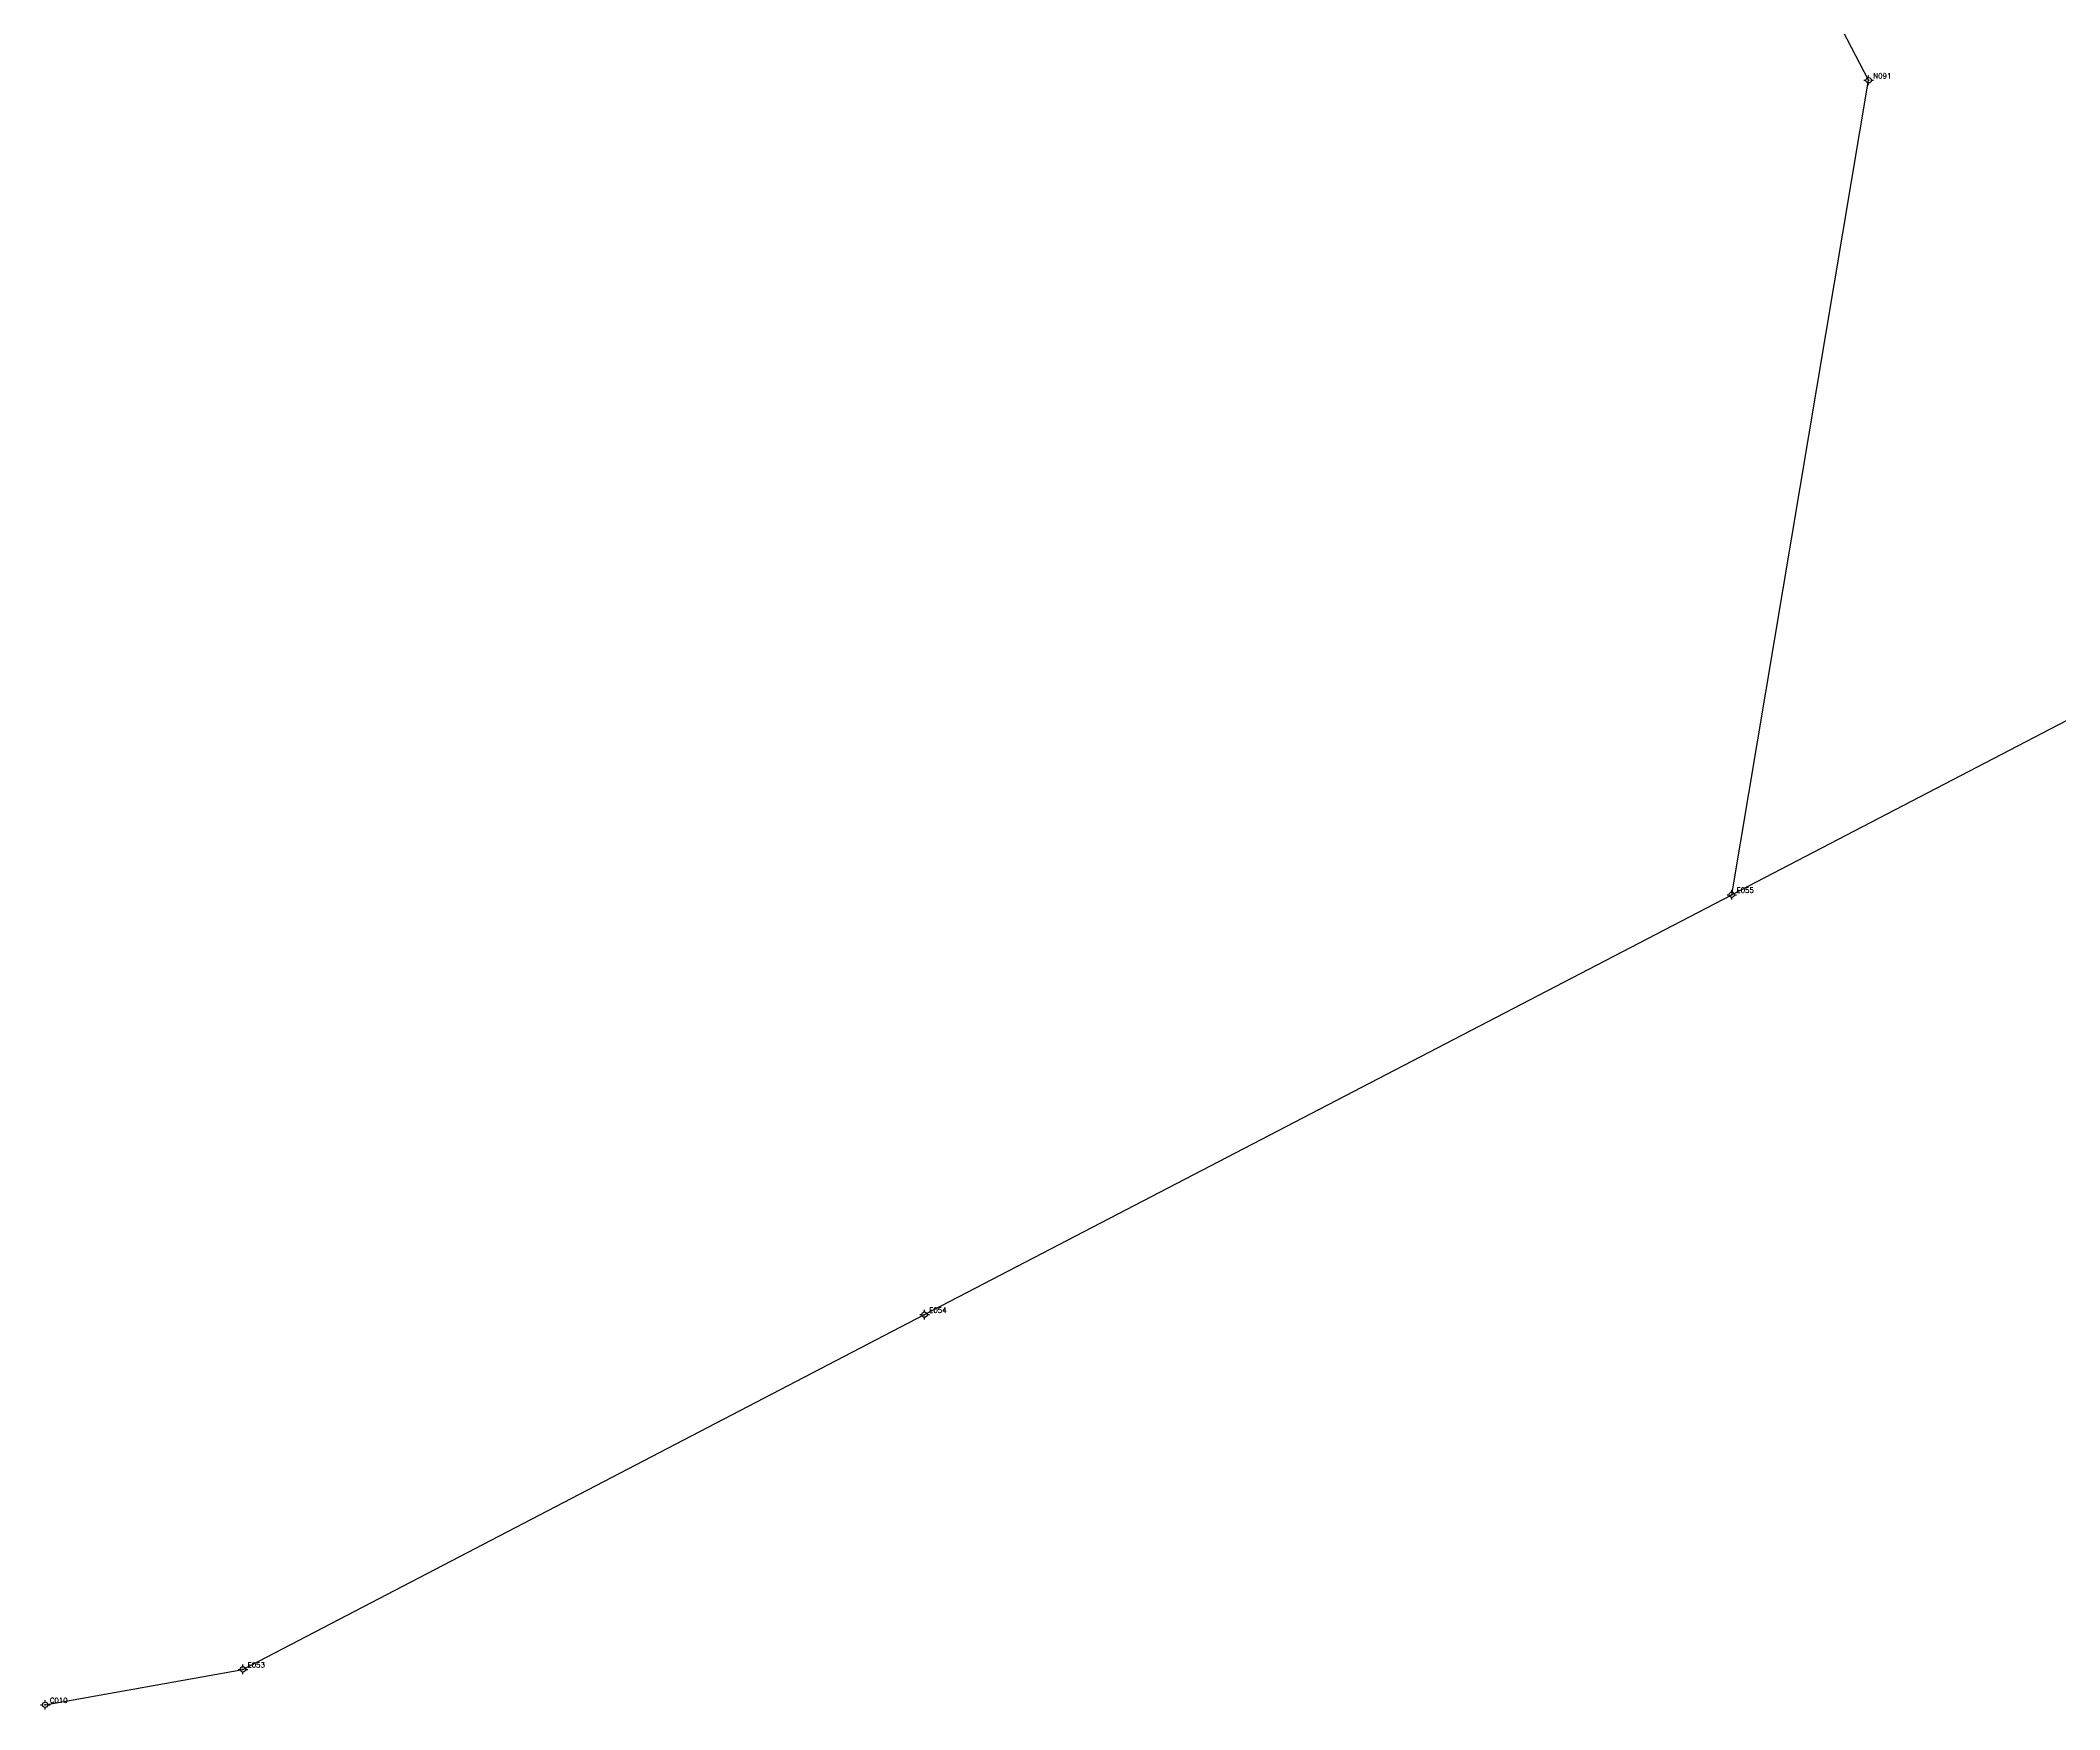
# Model space of a CAD drawing. Header units: millimetres. Extents: x 597474 to 598420, y 1993798 to 1995321.
# Drawn here: x 597474 to 597946.9, y 1993797.9 to 1994188.9 of the extents above; entities that cross this region are included whole.
import ezdxf
from ezdxf.enums import TextEntityAlignment as Align

# ---------------------------------------------------------------- set-up
doc = ezdxf.new("R2010")
doc.units = ezdxf.units.MM
doc.header["$LTSCALE"] = 0.5
doc.header["$PDMODE"] = 3
doc.header["$PDSIZE"] = 0.04
for name, color, linetype in [('91230_導線點', 7, 'Continuous'), ('CPtElev', 1, 'Continuous'), ('CPtName', 5, 'Continuous'), ('Point3D', 7, 'Continuous'), ('水準測線', 4, 'Continuous')]:
    doc.layers.add(name, color=color, linetype=linetype)
doc.styles.add('CPTELEV', font='romand.shx')
doc.styles.add('CPTNAME', font='romand.shx')
doc.styles.add('細明體', font='')
doc.styles.get('細明體').set_extended_font_data('MingLiU')

# ---------------------------------------------------------------- blocks, each defined once
blk = doc.blocks.new('302')
for points in [[(-2.25, 0), (-1.25, 0)], [(0, 1.25), (0, 2.25)], [(1.25, 0), (2.25, 0)], [(0, -2.25), (0, -1.25)]]:
    blk.add_lwpolyline(points)
for radius in [1.25, 0.2]:
    blk.add_circle((0, 0), radius)
at = {"style": '細明體'}
blk.add_attdef('PT_NO', text='', height=1.88, dxfattribs=at).set_placement((0, 3), align=Align.BOTTOM_CENTER)
blk.add_attdef('HEIGHT', text='', height=1.88, dxfattribs=at).set_placement((3, 0), align=Align.MIDDLE_LEFT)
blk.add_attdef('DESCRIPTION', text='', height=1.88, dxfattribs=at).set_placement((0, -3), align=Align.TOP_CENTER)
blk = doc.blocks.new('CPT')
at = {"layer": 'Point3D'}
blk.add_point((0, 0), dxfattribs=at)
at = {"layer": 'CPtElev', "style": 'CPTELEV'}
blk.add_attdef('CPTELEV', (2.17, -3), '', height=2.4, dxfattribs=at)
at = {"layer": 'CPtName', "style": 'CPTNAME'}
blk.add_attdef('CPTNAME', (2.17, 0.89), '', height=2.4, dxfattribs=at)

msp = doc.modelspace()

# ---------------------------------------------------------------- linework, layer by layer
at = {"layer": '水準測線'}
for points in [[(597902.2, 1994179.53), (597805.31, 1994365.9)], [(597870.16, 1993988.76), (597902.2, 1994179.53)], [(598051.83, 1994083.25), (597870.16, 1993988.76)], [(597681.09, 1993890.38), (597870.16, 1993988.76)], [(597521.45, 1993807.27), (597681.09, 1993890.38)], [(597475.15, 1993798.98), (597521.45, 1993807.27)]]:
    msp.add_lwpolyline(points, dxfattribs=at)

# ---------------------------------------------------------------- block references
at = {"layer": '91230_導線點', "xscale": 0.5, "yscale": 0.5, "zscale": 0.5}
for p in [(597902.2, 1994179.53, -999), (597870.16, 1993988.76, -999), (597681.09, 1993890.38, -999), (597521.45, 1993807.27, -999), (597475.15, 1993798.98, -999)]:
    msp.add_blockref('302', p, dxfattribs=at)
at = {"layer": '91230_導線點'}
ref = msp.add_blockref('CPT', (597902.2, 1994179.53, -999), dxfattribs=dict(at, xscale=0.5, yscale=0.5, zscale=0.5))
ref.add_attrib('CPTNAME', 'N091', (597903.29, 1994179.97, -999), dxfattribs={"layer": 'CPtName', "height": 1.2, "style": 'CPTNAME'})
ref = msp.add_blockref('CPT', (597870.16, 1993988.76, -999), dxfattribs=dict(at, xscale=0.5, yscale=0.5, zscale=0.5))
ref.add_attrib('CPTNAME', 'E055', (597871.25, 1993989.21, -999), dxfattribs={"layer": 'CPtName', "height": 1.2, "style": 'CPTNAME'})
ref = msp.add_blockref('CPT', (597681.09, 1993890.38, -999), dxfattribs=dict(at, xscale=0.5, yscale=0.5, zscale=0.5))
ref.add_attrib('CPTNAME', 'E054', (597682.18, 1993890.83, -999), dxfattribs={"layer": 'CPtName', "height": 1.2, "style": 'CPTNAME'})
ref = msp.add_blockref('CPT', (597521.45, 1993807.27, -999), dxfattribs=dict(at, xscale=0.5, yscale=0.5, zscale=0.5))
ref.add_attrib('CPTNAME', 'E053', (597522.54, 1993807.71, -999), dxfattribs={"layer": 'CPtName', "height": 1.2, "style": 'CPTNAME'})
ref = msp.add_blockref('CPT', (597475.15, 1993798.98, -999), dxfattribs=dict(at, xscale=0.5, yscale=0.5, zscale=0.5))
ref.add_attrib('CPTNAME', 'C010', (597476.23, 1993799.43, -999), dxfattribs={"layer": 'CPtName', "height": 1.2, "style": 'CPTNAME'})

doc.saveas('drawing.dxf')
